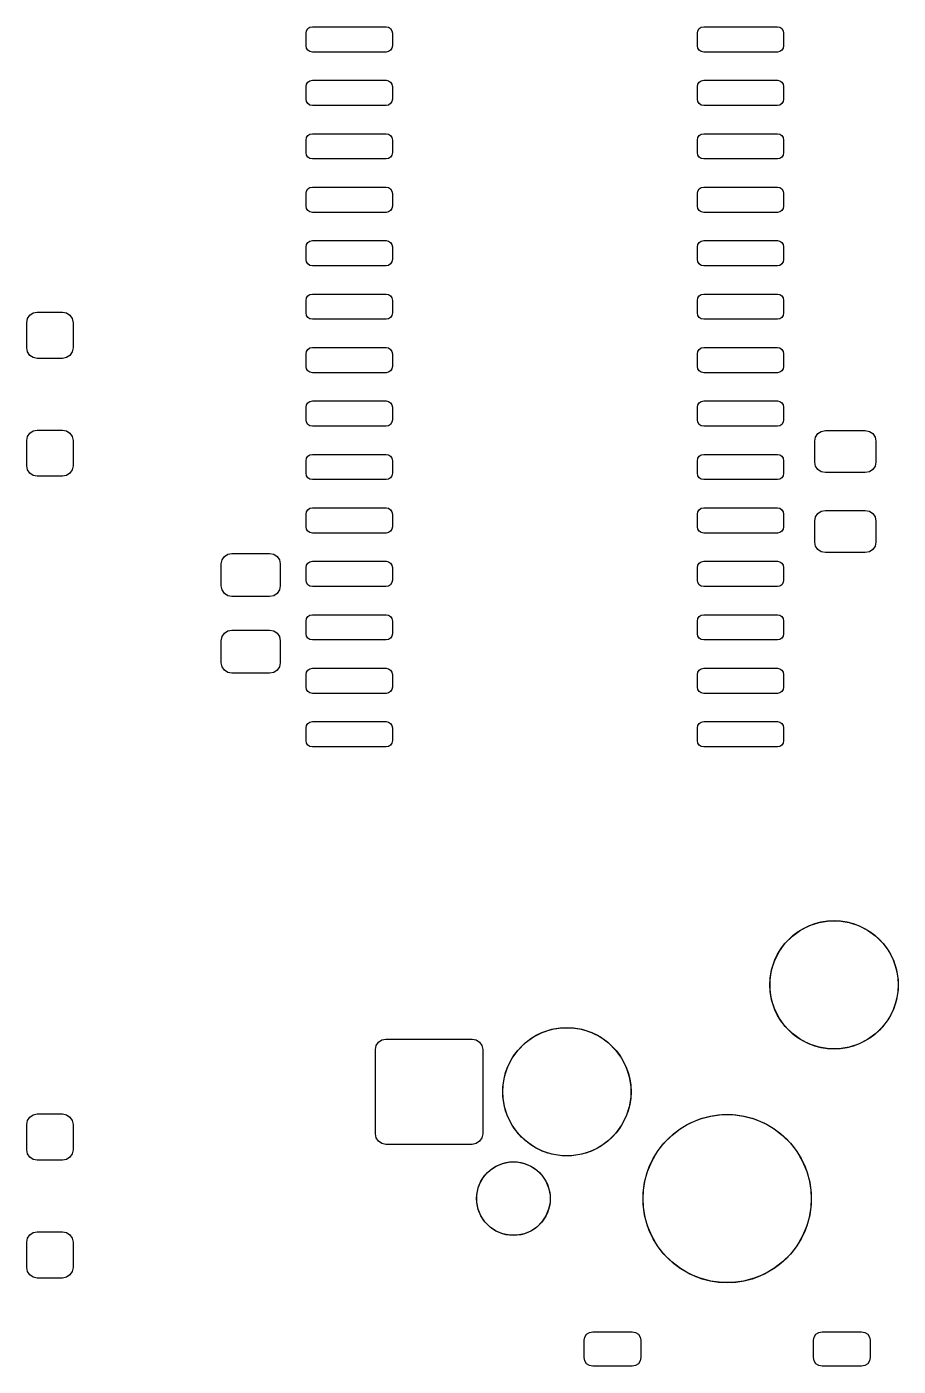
# Model space of a CAD drawing. Header units: millimetres. Extents: x 21 to 415, y -164 to -17.
# Drawn here: x 303.57 to 324.28, y -54.55 to -22.73 of the extents above; entities that cross this region are included whole.
import ezdxf

# ---------------------------------------------------------------- set-up
doc = ezdxf.new("R2010")
doc.units = ezdxf.units.MM
doc.layers.add('B.Mask', color=4, linetype='CONTINUOUS', true_color=0x02ffee)

msp = doc.modelspace()

# ---------------------------------------------------------------- linework, layer by layer
at = {"layer": 'B.Mask', "linetype": 'CONTINUOUS'}
for p, q in [((310.211875, -22.87625), (310.223293, -22.818847)), ((310.211875, -23.17625), (310.211875, -22.87625)), ((310.223293, -22.818847), (310.255809, -22.770184)), ((310.255809, -22.770184), (310.304472, -22.737668)), ((310.304472, -22.737668), (310.361875, -22.72625)), ((310.361875, -22.72625), (312.111875, -22.72625)), ((312.111875, -22.72625), (312.169278, -22.737668)), ((312.169278, -22.737668), (312.217941, -22.770184)), ((312.217941, -22.770184), (312.250457, -22.818847)), ((312.250457, -22.818847), (312.261875, -22.87625)), ((312.261875, -22.87625), (312.261875, -23.17625)), ((319.511875, -22.87625), (319.523293, -22.818847)), ((319.511875, -23.17625), (319.511875, -22.87625)), ((319.523293, -22.818847), (319.555809, -22.770184)), ((319.555809, -22.770184), (319.604472, -22.737668)), ((319.604472, -22.737668), (319.661875, -22.72625)), ((319.661875, -22.72625), (321.411875, -22.72625)), ((321.411875, -22.72625), (321.469278, -22.737668)), ((321.469278, -22.737668), (321.517941, -22.770184)), ((321.517941, -22.770184), (321.550457, -22.818847)), ((321.550457, -22.818847), (321.561875, -22.87625)), ((321.561875, -22.87625), (321.561875, -23.17625)), ((310.223293, -23.233653), (310.211875, -23.17625)), ((312.261875, -23.17625), (312.250457, -23.233653)), ((319.523293, -23.233653), (319.511875, -23.17625)), ((321.561875, -23.17625), (321.550457, -23.233653)), ((310.255809, -23.282316), (310.223293, -23.233653)), ((310.304472, -23.314832), (310.255809, -23.282316)), ((310.361875, -23.32625), (310.304472, -23.314832)), ((312.111875, -23.32625), (310.361875, -23.32625)), ((312.169278, -23.314832), (312.111875, -23.32625)), ((312.217941, -23.282316), (312.169278, -23.314832)), ((312.250457, -23.233653), (312.217941, -23.282316)), ((319.555809, -23.282316), (319.523293, -23.233653)), ((319.604472, -23.314832), (319.555809, -23.282316)), ((319.661875, -23.32625), (319.604472, -23.314832)), ((321.411875, -23.32625), (319.661875, -23.32625)), ((321.469278, -23.314832), (321.411875, -23.32625)), ((321.517941, -23.282316), (321.469278, -23.314832)), ((321.550457, -23.233653), (321.517941, -23.282316)), ((310.211875, -24.14625), (310.223293, -24.088847)), ((310.211875, -24.44625), (310.211875, -24.14625)), ((310.223293, -24.088847), (310.255809, -24.040184)), ((310.255809, -24.040184), (310.304472, -24.007668)), ((310.304472, -24.007668), (310.361875, -23.99625)), ((310.361875, -23.99625), (312.111875, -23.99625)), ((312.111875, -23.99625), (312.169278, -24.007668)), ((312.169278, -24.007668), (312.217941, -24.040184)), ((312.217941, -24.040184), (312.250457, -24.088847)), ((312.250457, -24.088847), (312.261875, -24.14625)), ((312.261875, -24.14625), (312.261875, -24.44625)), ((319.511875, -24.14625), (319.523293, -24.088847)), ((319.511875, -24.44625), (319.511875, -24.14625)), ((319.523293, -24.088847), (319.555809, -24.040184)), ((319.555809, -24.040184), (319.604472, -24.007668)), ((319.604472, -24.007668), (319.661875, -23.99625)), ((319.661875, -23.99625), (321.411875, -23.99625)), ((321.411875, -23.99625), (321.469278, -24.007668)), ((321.469278, -24.007668), (321.517941, -24.040184)), ((321.517941, -24.040184), (321.550457, -24.088847)), ((321.550457, -24.088847), (321.561875, -24.14625)), ((321.561875, -24.14625), (321.561875, -24.44625)), ((310.223293, -24.503653), (310.211875, -24.44625)), ((310.255809, -24.552316), (310.223293, -24.503653)), ((312.250457, -24.503653), (312.217941, -24.552316)), ((312.261875, -24.44625), (312.250457, -24.503653)), ((319.523293, -24.503653), (319.511875, -24.44625)), ((319.555809, -24.552316), (319.523293, -24.503653)), ((321.550457, -24.503653), (321.517941, -24.552316)), ((321.561875, -24.44625), (321.550457, -24.503653)), ((310.304472, -24.584832), (310.255809, -24.552316)), ((310.361875, -24.59625), (310.304472, -24.584832)), ((312.111875, -24.59625), (310.361875, -24.59625)), ((312.169278, -24.584832), (312.111875, -24.59625)), ((312.217941, -24.552316), (312.169278, -24.584832)), ((319.604472, -24.584832), (319.555809, -24.552316)), ((319.661875, -24.59625), (319.604472, -24.584832)), ((321.411875, -24.59625), (319.661875, -24.59625)), ((321.469278, -24.584832), (321.411875, -24.59625)), ((321.517941, -24.552316), (321.469278, -24.584832)), ((310.211875, -25.41625), (310.223293, -25.358847)), ((310.211875, -25.71625), (310.211875, -25.41625)), ((310.223293, -25.358847), (310.255809, -25.310184)), ((310.255809, -25.310184), (310.304472, -25.277668)), ((310.304472, -25.277668), (310.361875, -25.26625)), ((310.361875, -25.26625), (312.111875, -25.26625)), ((312.111875, -25.26625), (312.169278, -25.277668)), ((312.169278, -25.277668), (312.217941, -25.310184)), ((312.217941, -25.310184), (312.250457, -25.358847)), ((312.250457, -25.358847), (312.261875, -25.41625)), ((312.261875, -25.41625), (312.261875, -25.71625)), ((319.511875, -25.41625), (319.523293, -25.358847)), ((319.511875, -25.71625), (319.511875, -25.41625)), ((319.523293, -25.358847), (319.555809, -25.310184)), ((319.555809, -25.310184), (319.604472, -25.277668)), ((319.604472, -25.277668), (319.661875, -25.26625)), ((319.661875, -25.26625), (321.411875, -25.26625)), ((321.411875, -25.26625), (321.469278, -25.277668)), ((321.469278, -25.277668), (321.517941, -25.310184)), ((321.517941, -25.310184), (321.550457, -25.358847)), ((321.550457, -25.358847), (321.561875, -25.41625)), ((321.561875, -25.41625), (321.561875, -25.71625)), ((310.223293, -25.773653), (310.211875, -25.71625)), ((310.255809, -25.822316), (310.223293, -25.773653)), ((312.250457, -25.773653), (312.217941, -25.822316)), ((312.261875, -25.71625), (312.250457, -25.773653)), ((319.523293, -25.773653), (319.511875, -25.71625)), ((319.555809, -25.822316), (319.523293, -25.773653)), ((321.550457, -25.773653), (321.517941, -25.822316)), ((321.561875, -25.71625), (321.550457, -25.773653)), ((310.304472, -25.854832), (310.255809, -25.822316)), ((310.361875, -25.86625), (310.304472, -25.854832)), ((312.111875, -25.86625), (310.361875, -25.86625)), ((312.169278, -25.854832), (312.111875, -25.86625)), ((312.217941, -25.822316), (312.169278, -25.854832)), ((319.604472, -25.854832), (319.555809, -25.822316)), ((319.661875, -25.86625), (319.604472, -25.854832)), ((321.411875, -25.86625), (319.661875, -25.86625)), ((321.469278, -25.854832), (321.411875, -25.86625)), ((321.517941, -25.822316), (321.469278, -25.854832)), ((310.211875, -26.68625), (310.223293, -26.628847)), ((310.211875, -26.98625), (310.211875, -26.68625)), ((310.223293, -26.628847), (310.255809, -26.580184)), ((310.255809, -26.580184), (310.304472, -26.547668)), ((310.304472, -26.547668), (310.361875, -26.53625)), ((310.361875, -26.53625), (312.111875, -26.53625)), ((312.111875, -26.53625), (312.169278, -26.547668)), ((312.169278, -26.547668), (312.217941, -26.580184)), ((312.217941, -26.580184), (312.250457, -26.628847)), ((312.250457, -26.628847), (312.261875, -26.68625)), ((312.261875, -26.68625), (312.261875, -26.98625)), ((319.511875, -26.68625), (319.523293, -26.628847)), ((319.511875, -26.98625), (319.511875, -26.68625)), ((319.523293, -26.628847), (319.555809, -26.580184)), ((319.555809, -26.580184), (319.604472, -26.547668)), ((319.604472, -26.547668), (319.661875, -26.53625)), ((319.661875, -26.53625), (321.411875, -26.53625)), ((321.411875, -26.53625), (321.469278, -26.547668)), ((321.469278, -26.547668), (321.517941, -26.580184)), ((321.517941, -26.580184), (321.550457, -26.628847)), ((321.550457, -26.628847), (321.561875, -26.68625)), ((321.561875, -26.68625), (321.561875, -26.98625)), ((310.223293, -27.043653), (310.211875, -26.98625)), ((310.255809, -27.092316), (310.223293, -27.043653)), ((312.250457, -27.043653), (312.217941, -27.092316)), ((312.261875, -26.98625), (312.250457, -27.043653)), ((319.523293, -27.043653), (319.511875, -26.98625)), ((319.555809, -27.092316), (319.523293, -27.043653)), ((321.550457, -27.043653), (321.517941, -27.092316)), ((321.561875, -26.98625), (321.550457, -27.043653)), ((310.304472, -27.124832), (310.255809, -27.092316)), ((310.361875, -27.13625), (310.304472, -27.124832)), ((312.111875, -27.13625), (310.361875, -27.13625)), ((312.169278, -27.124832), (312.111875, -27.13625)), ((312.217941, -27.092316), (312.169278, -27.124832)), ((319.604472, -27.124832), (319.555809, -27.092316)), ((319.661875, -27.13625), (319.604472, -27.124832)), ((321.411875, -27.13625), (319.661875, -27.13625)), ((321.469278, -27.124832), (321.411875, -27.13625)), ((321.517941, -27.092316), (321.469278, -27.124832)), ((310.211875, -27.95625), (310.223293, -27.898847)), ((310.211875, -28.25625), (310.211875, -27.95625)), ((310.223293, -27.898847), (310.255809, -27.850184)), ((310.255809, -27.850184), (310.304472, -27.817668)), ((310.304472, -27.817668), (310.361875, -27.80625)), ((310.361875, -27.80625), (312.111875, -27.80625)), ((312.111875, -27.80625), (312.169278, -27.817668)), ((312.169278, -27.817668), (312.217941, -27.850184)), ((312.217941, -27.850184), (312.250457, -27.898847)), ((312.250457, -27.898847), (312.261875, -27.95625)), ((312.261875, -27.95625), (312.261875, -28.25625)), ((319.511875, -27.95625), (319.523293, -27.898847)), ((319.511875, -28.25625), (319.511875, -27.95625)), ((319.523293, -27.898847), (319.555809, -27.850184)), ((319.555809, -27.850184), (319.604472, -27.817668)), ((319.604472, -27.817668), (319.661875, -27.80625)), ((319.661875, -27.80625), (321.411875, -27.80625)), ((321.411875, -27.80625), (321.469278, -27.817668)), ((321.469278, -27.817668), (321.517941, -27.850184)), ((321.517941, -27.850184), (321.550457, -27.898847)), ((321.550457, -27.898847), (321.561875, -27.95625)), ((321.561875, -27.95625), (321.561875, -28.25625)), ((310.223293, -28.313653), (310.211875, -28.25625)), ((310.255809, -28.362316), (310.223293, -28.313653)), ((312.250457, -28.313653), (312.217941, -28.362316)), ((312.261875, -28.25625), (312.250457, -28.313653)), ((319.523293, -28.313653), (319.511875, -28.25625)), ((319.555809, -28.362316), (319.523293, -28.313653)), ((321.550457, -28.313653), (321.517941, -28.362316)), ((321.561875, -28.25625), (321.550457, -28.313653)), ((310.304472, -28.394832), (310.255809, -28.362316)), ((310.361875, -28.40625), (310.304472, -28.394832)), ((312.111875, -28.40625), (310.361875, -28.40625)), ((312.169278, -28.394832), (312.111875, -28.40625)), ((312.217941, -28.362316), (312.169278, -28.394832)), ((319.604472, -28.394832), (319.555809, -28.362316)), ((319.661875, -28.40625), (319.604472, -28.394832)), ((321.411875, -28.40625), (319.661875, -28.40625)), ((321.469278, -28.394832), (321.411875, -28.40625)), ((321.517941, -28.362316), (321.469278, -28.394832)), ((310.211875, -29.22625), (310.223293, -29.168847)), ((310.211875, -29.52625), (310.211875, -29.22625)), ((310.223293, -29.168847), (310.255809, -29.120184)), ((310.255809, -29.120184), (310.304472, -29.087668)), ((310.304472, -29.087668), (310.361875, -29.07625)), ((310.361875, -29.07625), (312.111875, -29.07625)), ((312.111875, -29.07625), (312.169278, -29.087668)), ((312.169278, -29.087668), (312.217941, -29.120184)), ((312.217941, -29.120184), (312.250457, -29.168847)), ((312.250457, -29.168847), (312.261875, -29.22625)), ((312.261875, -29.22625), (312.261875, -29.52625)), ((319.511875, -29.22625), (319.523293, -29.168847)), ((319.511875, -29.52625), (319.511875, -29.22625)), ((319.523293, -29.168847), (319.555809, -29.120184)), ((319.555809, -29.120184), (319.604472, -29.087668)), ((319.604472, -29.087668), (319.661875, -29.07625)), ((319.661875, -29.07625), (321.411875, -29.07625)), ((321.411875, -29.07625), (321.469278, -29.087668)), ((321.469278, -29.087668), (321.517941, -29.120184)), ((321.517941, -29.120184), (321.550457, -29.168847)), ((321.550457, -29.168847), (321.561875, -29.22625)), ((321.561875, -29.22625), (321.561875, -29.52625)), ((303.59278, -29.661204), (303.646973, -29.580098)), ((303.646973, -29.580098), (303.728079, -29.525905)), ((303.728079, -29.525905), (303.82375, -29.506875)), ((303.82375, -29.506875), (304.42375, -29.506875)), ((304.42375, -29.506875), (304.519421, -29.525905)), ((304.519421, -29.525905), (304.600527, -29.580098)), ((304.600527, -29.580098), (304.65472, -29.661204)), ((310.223293, -29.583653), (310.211875, -29.52625)), ((310.255809, -29.632316), (310.223293, -29.583653)), ((312.250457, -29.583653), (312.217941, -29.632316)), ((312.261875, -29.52625), (312.250457, -29.583653)), ((319.523293, -29.583653), (319.511875, -29.52625)), ((319.555809, -29.632316), (319.523293, -29.583653)), ((321.550457, -29.583653), (321.517941, -29.632316)), ((321.561875, -29.52625), (321.550457, -29.583653)), ((303.57375, -29.756875), (303.59278, -29.661204)), ((303.57375, -30.356875), (303.57375, -29.756875)), ((304.65472, -29.661204), (304.67375, -29.756875)), ((304.67375, -29.756875), (304.67375, -30.356875)), ((310.304472, -29.664832), (310.255809, -29.632316)), ((310.361875, -29.67625), (310.304472, -29.664832)), ((312.111875, -29.67625), (310.361875, -29.67625)), ((312.169278, -29.664832), (312.111875, -29.67625)), ((312.217941, -29.632316), (312.169278, -29.664832)), ((319.604472, -29.664832), (319.555809, -29.632316)), ((319.661875, -29.67625), (319.604472, -29.664832)), ((321.411875, -29.67625), (319.661875, -29.67625)), ((321.469278, -29.664832), (321.411875, -29.67625)), ((321.517941, -29.632316), (321.469278, -29.664832)), ((303.59278, -30.452546), (303.57375, -30.356875)), ((303.646973, -30.533652), (303.59278, -30.452546)), ((303.728079, -30.587845), (303.646973, -30.533652)), ((304.600527, -30.533652), (304.519421, -30.587845)), ((304.65472, -30.452546), (304.600527, -30.533652)), ((304.67375, -30.356875), (304.65472, -30.452546)), ((310.211875, -30.49625), (310.223293, -30.438847)), ((310.211875, -30.79625), (310.211875, -30.49625)), ((310.223293, -30.438847), (310.255809, -30.390184)), ((310.255809, -30.390184), (310.304472, -30.357668)), ((310.304472, -30.357668), (310.361875, -30.34625)), ((310.361875, -30.34625), (312.111875, -30.34625)), ((312.111875, -30.34625), (312.169278, -30.357668)), ((312.169278, -30.357668), (312.217941, -30.390184)), ((312.217941, -30.390184), (312.250457, -30.438847)), ((312.250457, -30.438847), (312.261875, -30.49625)), ((312.261875, -30.49625), (312.261875, -30.79625)), ((319.511875, -30.49625), (319.523293, -30.438847)), ((319.511875, -30.79625), (319.511875, -30.49625)), ((319.523293, -30.438847), (319.555809, -30.390184)), ((319.555809, -30.390184), (319.604472, -30.357668)), ((319.604472, -30.357668), (319.661875, -30.34625)), ((319.661875, -30.34625), (321.411875, -30.34625)), ((321.411875, -30.34625), (321.469278, -30.357668)), ((321.469278, -30.357668), (321.517941, -30.390184)), ((321.517941, -30.390184), (321.550457, -30.438847)), ((321.550457, -30.438847), (321.561875, -30.49625)), ((321.561875, -30.49625), (321.561875, -30.79625)), ((303.82375, -30.606875), (303.728079, -30.587845)), ((304.42375, -30.606875), (303.82375, -30.606875)), ((304.519421, -30.587845), (304.42375, -30.606875)), ((310.223293, -30.853653), (310.211875, -30.79625)), ((310.255809, -30.902316), (310.223293, -30.853653)), ((312.250457, -30.853653), (312.217941, -30.902316)), ((312.261875, -30.79625), (312.250457, -30.853653)), ((319.523293, -30.853653), (319.511875, -30.79625)), ((319.555809, -30.902316), (319.523293, -30.853653)), ((321.550457, -30.853653), (321.517941, -30.902316)), ((321.561875, -30.79625), (321.550457, -30.853653)), ((310.304472, -30.934832), (310.255809, -30.902316)), ((310.361875, -30.94625), (310.304472, -30.934832)), ((312.111875, -30.94625), (310.361875, -30.94625)), ((312.169278, -30.934832), (312.111875, -30.94625)), ((312.217941, -30.902316), (312.169278, -30.934832)), ((319.604472, -30.934832), (319.555809, -30.902316)), ((319.661875, -30.94625), (319.604472, -30.934832)), ((321.411875, -30.94625), (319.661875, -30.94625)), ((321.469278, -30.934832), (321.411875, -30.94625)), ((321.517941, -30.902316), (321.469278, -30.934832)), ((310.211875, -31.76625), (310.223293, -31.708847)), ((310.211875, -32.06625), (310.211875, -31.76625)), ((310.223293, -31.708847), (310.255809, -31.660184)), ((310.255809, -31.660184), (310.304472, -31.627668)), ((310.304472, -31.627668), (310.361875, -31.61625)), ((310.361875, -31.61625), (312.111875, -31.61625)), ((312.111875, -31.61625), (312.169278, -31.627668)), ((312.169278, -31.627668), (312.217941, -31.660184)), ((312.217941, -31.660184), (312.250457, -31.708847)), ((312.250457, -31.708847), (312.261875, -31.76625)), ((312.261875, -31.76625), (312.261875, -32.06625)), ((319.511875, -31.76625), (319.523293, -31.708847)), ((319.511875, -32.06625), (319.511875, -31.76625)), ((319.523293, -31.708847), (319.555809, -31.660184)), ((319.555809, -31.660184), (319.604472, -31.627668)), ((319.604472, -31.627668), (319.661875, -31.61625)), ((319.661875, -31.61625), (321.411875, -31.61625)), ((321.411875, -31.61625), (321.469278, -31.627668)), ((321.469278, -31.627668), (321.517941, -31.660184)), ((321.517941, -31.660184), (321.550457, -31.708847)), ((321.550457, -31.708847), (321.561875, -31.76625)), ((321.561875, -31.76625), (321.561875, -32.06625)), ((310.223293, -32.123653), (310.211875, -32.06625)), ((310.255809, -32.172316), (310.223293, -32.123653)), ((312.250457, -32.123653), (312.217941, -32.172316)), ((312.261875, -32.06625), (312.250457, -32.123653)), ((319.523293, -32.123653), (319.511875, -32.06625)), ((319.555809, -32.172316), (319.523293, -32.123653)), ((321.550457, -32.123653), (321.517941, -32.172316)), ((321.561875, -32.06625), (321.550457, -32.123653)), ((303.57375, -32.556875), (303.59278, -32.461204)), ((303.59278, -32.461204), (303.646973, -32.380098)), ((303.646973, -32.380098), (303.728079, -32.325905)), ((303.728079, -32.325905), (303.82375, -32.306875)), ((303.82375, -32.306875), (304.42375, -32.306875)), ((304.42375, -32.306875), (304.519421, -32.325905)), ((304.519421, -32.325905), (304.600527, -32.380098)), ((304.600527, -32.380098), (304.65472, -32.461204)), ((304.65472, -32.461204), (304.67375, -32.556875)), ((310.304472, -32.204832), (310.255809, -32.172316)), ((310.361875, -32.21625), (310.304472, -32.204832)), ((312.111875, -32.21625), (310.361875, -32.21625)), ((312.169278, -32.204832), (312.111875, -32.21625)), ((312.217941, -32.172316), (312.169278, -32.204832)), ((319.604472, -32.204832), (319.555809, -32.172316)), ((319.661875, -32.21625), (319.604472, -32.204832)), ((321.411875, -32.21625), (319.661875, -32.21625)), ((321.469278, -32.204832), (321.411875, -32.21625)), ((321.517941, -32.172316), (321.469278, -32.204832)), ((322.32153, -32.473704), (322.375723, -32.392598)), ((322.375723, -32.392598), (322.456829, -32.338405)), ((322.456829, -32.338405), (322.5525, -32.319375)), ((322.5525, -32.319375), (323.5025, -32.319375)), ((323.5025, -32.319375), (323.598171, -32.338405)), ((323.598171, -32.338405), (323.679277, -32.392598)), ((323.679277, -32.392598), (323.73347, -32.473704)), ((303.57375, -33.156875), (303.57375, -32.556875)), ((304.67375, -32.556875), (304.67375, -33.156875)), ((322.3025, -32.569375), (322.32153, -32.473704)), ((322.3025, -33.069375), (322.3025, -32.569375)), ((323.73347, -32.473704), (323.7525, -32.569375)), ((323.7525, -32.569375), (323.7525, -33.069375)), ((310.211875, -33.03625), (310.223293, -32.978847)), ((310.211875, -33.33625), (310.211875, -33.03625)), ((310.223293, -32.978847), (310.255809, -32.930184)), ((310.255809, -32.930184), (310.304472, -32.897668)), ((310.304472, -32.897668), (310.361875, -32.88625)), ((310.361875, -32.88625), (312.111875, -32.88625)), ((312.111875, -32.88625), (312.169278, -32.897668)), ((312.169278, -32.897668), (312.217941, -32.930184)), ((312.217941, -32.930184), (312.250457, -32.978847)), ((312.250457, -32.978847), (312.261875, -33.03625)), ((312.261875, -33.03625), (312.261875, -33.33625)), ((319.511875, -33.03625), (319.523293, -32.978847)), ((319.511875, -33.33625), (319.511875, -33.03625)), ((319.523293, -32.978847), (319.555809, -32.930184)), ((319.555809, -32.930184), (319.604472, -32.897668)), ((319.604472, -32.897668), (319.661875, -32.88625)), ((319.661875, -32.88625), (321.411875, -32.88625)), ((321.411875, -32.88625), (321.469278, -32.897668)), ((321.469278, -32.897668), (321.517941, -32.930184)), ((321.517941, -32.930184), (321.550457, -32.978847)), ((321.550457, -32.978847), (321.561875, -33.03625)), ((321.561875, -33.03625), (321.561875, -33.33625)), ((322.32153, -33.165046), (322.3025, -33.069375)), ((323.7525, -33.069375), (323.73347, -33.165046)), ((303.59278, -33.252546), (303.57375, -33.156875)), ((303.646973, -33.333652), (303.59278, -33.252546)), ((303.728079, -33.387845), (303.646973, -33.333652)), ((303.82375, -33.406875), (303.728079, -33.387845)), ((304.42375, -33.406875), (303.82375, -33.406875)), ((304.519421, -33.387845), (304.42375, -33.406875)), ((304.600527, -33.333652), (304.519421, -33.387845)), ((304.65472, -33.252546), (304.600527, -33.333652)), ((304.67375, -33.156875), (304.65472, -33.252546)), ((310.223293, -33.393653), (310.211875, -33.33625)), ((310.255809, -33.442316), (310.223293, -33.393653)), ((312.250457, -33.393653), (312.217941, -33.442316)), ((312.261875, -33.33625), (312.250457, -33.393653)), ((319.523293, -33.393653), (319.511875, -33.33625)), ((319.555809, -33.442316), (319.523293, -33.393653)), ((321.550457, -33.393653), (321.517941, -33.442316)), ((321.561875, -33.33625), (321.550457, -33.393653)), ((322.375723, -33.246152), (322.32153, -33.165046)), ((322.456829, -33.300345), (322.375723, -33.246152)), ((322.5525, -33.319375), (322.456829, -33.300345)), ((323.5025, -33.319375), (322.5525, -33.319375)), ((323.598171, -33.300345), (323.5025, -33.319375)), ((323.679277, -33.246152), (323.598171, -33.300345)), ((323.73347, -33.165046), (323.679277, -33.246152)), ((310.304472, -33.474832), (310.255809, -33.442316)), ((310.361875, -33.48625), (310.304472, -33.474832)), ((312.111875, -33.48625), (310.361875, -33.48625)), ((312.169278, -33.474832), (312.111875, -33.48625)), ((312.217941, -33.442316), (312.169278, -33.474832)), ((319.604472, -33.474832), (319.555809, -33.442316)), ((319.661875, -33.48625), (319.604472, -33.474832)), ((321.411875, -33.48625), (319.661875, -33.48625)), ((321.469278, -33.474832), (321.411875, -33.48625)), ((321.517941, -33.442316), (321.469278, -33.474832)), ((310.211875, -34.30625), (310.223293, -34.248847)), ((310.211875, -34.60625), (310.211875, -34.30625)), ((310.223293, -34.248847), (310.255809, -34.200184)), ((310.255809, -34.200184), (310.304472, -34.167668)), ((310.304472, -34.167668), (310.361875, -34.15625)), ((310.361875, -34.15625), (312.111875, -34.15625)), ((312.111875, -34.15625), (312.169278, -34.167668)), ((312.169278, -34.167668), (312.217941, -34.200184)), ((312.217941, -34.200184), (312.250457, -34.248847)), ((312.250457, -34.248847), (312.261875, -34.30625)), ((312.261875, -34.30625), (312.261875, -34.60625)), ((319.511875, -34.30625), (319.523293, -34.248847)), ((319.511875, -34.60625), (319.511875, -34.30625)), ((319.523293, -34.248847), (319.555809, -34.200184)), ((319.555809, -34.200184), (319.604472, -34.167668)), ((319.604472, -34.167668), (319.661875, -34.15625)), ((319.661875, -34.15625), (321.411875, -34.15625)), ((321.411875, -34.15625), (321.469278, -34.167668)), ((321.469278, -34.167668), (321.517941, -34.200184)), ((321.517941, -34.200184), (321.550457, -34.248847)), ((321.550457, -34.248847), (321.561875, -34.30625)), ((321.561875, -34.30625), (321.561875, -34.60625)), ((322.32153, -34.373704), (322.375723, -34.292598)), ((322.375723, -34.292598), (322.456829, -34.238405)), ((322.456829, -34.238405), (322.5525, -34.219375)), ((322.5525, -34.219375), (323.5025, -34.219375)), ((323.5025, -34.219375), (323.598171, -34.238405)), ((323.598171, -34.238405), (323.679277, -34.292598)), ((323.679277, -34.292598), (323.73347, -34.373704)), ((310.223293, -34.663653), (310.211875, -34.60625)), ((310.255809, -34.712316), (310.223293, -34.663653)), ((312.250457, -34.663653), (312.217941, -34.712316)), ((312.261875, -34.60625), (312.250457, -34.663653)), ((319.523293, -34.663653), (319.511875, -34.60625)), ((319.555809, -34.712316), (319.523293, -34.663653)), ((321.550457, -34.663653), (321.517941, -34.712316)), ((321.561875, -34.60625), (321.550457, -34.663653)), ((322.3025, -34.469375), (322.32153, -34.373704)), ((322.3025, -34.969375), (322.3025, -34.469375)), ((323.73347, -34.373704), (323.7525, -34.469375)), ((323.7525, -34.469375), (323.7525, -34.969375)), ((310.304472, -34.744832), (310.255809, -34.712316)), ((310.361875, -34.75625), (310.304472, -34.744832)), ((312.111875, -34.75625), (310.361875, -34.75625)), ((312.169278, -34.744832), (312.111875, -34.75625)), ((312.217941, -34.712316), (312.169278, -34.744832)), ((319.604472, -34.744832), (319.555809, -34.712316)), ((319.661875, -34.75625), (319.604472, -34.744832)), ((321.411875, -34.75625), (319.661875, -34.75625)), ((321.469278, -34.744832), (321.411875, -34.75625)), ((321.517941, -34.712316), (321.469278, -34.744832)), ((322.32153, -35.065046), (322.3025, -34.969375)), ((323.7525, -34.969375), (323.73347, -35.065046)), ((308.214655, -35.391829), (308.268848, -35.310723)), ((308.268848, -35.310723), (308.349954, -35.25653)), ((308.349954, -35.25653), (308.445625, -35.2375)), ((308.445625, -35.2375), (309.345625, -35.2375)), ((309.345625, -35.2375), (309.441296, -35.25653)), ((309.441296, -35.25653), (309.522402, -35.310723)), ((309.522402, -35.310723), (309.576595, -35.391829)), ((322.375723, -35.146152), (322.32153, -35.065046)), ((322.456829, -35.200345), (322.375723, -35.146152)), ((322.5525, -35.219375), (322.456829, -35.200345)), ((323.5025, -35.219375), (322.5525, -35.219375)), ((323.598171, -35.200345), (323.5025, -35.219375)), ((323.679277, -35.146152), (323.598171, -35.200345)), ((323.73347, -35.065046), (323.679277, -35.146152)), ((308.195625, -35.4875), (308.214655, -35.391829)), ((308.195625, -36.0125), (308.195625, -35.4875)), ((309.576595, -35.391829), (309.595625, -35.4875)), ((309.595625, -35.4875), (309.595625, -36.0125)), ((310.211875, -35.57625), (310.223293, -35.518847)), ((310.211875, -35.87625), (310.211875, -35.57625)), ((310.223293, -35.518847), (310.255809, -35.470184)), ((310.255809, -35.470184), (310.304472, -35.437668)), ((310.304472, -35.437668), (310.361875, -35.42625)), ((310.361875, -35.42625), (312.111875, -35.42625)), ((312.111875, -35.42625), (312.169278, -35.437668)), ((312.169278, -35.437668), (312.217941, -35.470184)), ((312.217941, -35.470184), (312.250457, -35.518847)), ((312.250457, -35.518847), (312.261875, -35.57625)), ((312.261875, -35.57625), (312.261875, -35.87625)), ((319.511875, -35.57625), (319.523293, -35.518847)), ((319.511875, -35.87625), (319.511875, -35.57625)), ((319.523293, -35.518847), (319.555809, -35.470184)), ((319.555809, -35.470184), (319.604472, -35.437668)), ((319.604472, -35.437668), (319.661875, -35.42625)), ((319.661875, -35.42625), (321.411875, -35.42625)), ((321.411875, -35.42625), (321.469278, -35.437668)), ((321.469278, -35.437668), (321.517941, -35.470184)), ((321.517941, -35.470184), (321.550457, -35.518847)), ((321.550457, -35.518847), (321.561875, -35.57625)), ((321.561875, -35.57625), (321.561875, -35.87625)), ((310.223293, -35.933653), (310.211875, -35.87625)), ((310.255809, -35.982316), (310.223293, -35.933653)), ((312.250457, -35.933653), (312.217941, -35.982316)), ((312.261875, -35.87625), (312.250457, -35.933653)), ((319.523293, -35.933653), (319.511875, -35.87625)), ((319.555809, -35.982316), (319.523293, -35.933653)), ((321.550457, -35.933653), (321.517941, -35.982316)), ((321.561875, -35.87625), (321.550457, -35.933653)), ((308.214655, -36.108171), (308.195625, -36.0125)), ((308.268848, -36.189277), (308.214655, -36.108171)), ((308.349954, -36.24347), (308.268848, -36.189277)), ((308.445625, -36.2625), (308.349954, -36.24347)), ((309.345625, -36.2625), (308.445625, -36.2625)), ((309.441296, -36.24347), (309.345625, -36.2625)), ((309.522402, -36.189277), (309.441296, -36.24347)), ((309.576595, -36.108171), (309.522402, -36.189277)), ((309.595625, -36.0125), (309.576595, -36.108171)), ((310.304472, -36.014832), (310.255809, -35.982316)), ((310.361875, -36.02625), (310.304472, -36.014832)), ((312.111875, -36.02625), (310.361875, -36.02625)), ((312.169278, -36.014832), (312.111875, -36.02625)), ((312.217941, -35.982316), (312.169278, -36.014832)), ((319.604472, -36.014832), (319.555809, -35.982316)), ((319.661875, -36.02625), (319.604472, -36.014832)), ((321.411875, -36.02625), (319.661875, -36.02625)), ((321.469278, -36.014832), (321.411875, -36.02625)), ((321.517941, -35.982316), (321.469278, -36.014832)), ((310.211875, -36.84625), (310.223293, -36.788847)), ((310.211875, -37.14625), (310.211875, -36.84625)), ((310.223293, -36.788847), (310.255809, -36.740184)), ((310.255809, -36.740184), (310.304472, -36.707668)), ((310.304472, -36.707668), (310.361875, -36.69625)), ((310.361875, -36.69625), (312.111875, -36.69625)), ((312.111875, -36.69625), (312.169278, -36.707668)), ((312.169278, -36.707668), (312.217941, -36.740184)), ((312.217941, -36.740184), (312.250457, -36.788847)), ((312.250457, -36.788847), (312.261875, -36.84625)), ((312.261875, -36.84625), (312.261875, -37.14625)), ((319.511875, -36.84625), (319.523293, -36.788847)), ((319.511875, -37.14625), (319.511875, -36.84625)), ((319.523293, -36.788847), (319.555809, -36.740184)), ((319.555809, -36.740184), (319.604472, -36.707668)), ((319.604472, -36.707668), (319.661875, -36.69625)), ((319.661875, -36.69625), (321.411875, -36.69625)), ((321.411875, -36.69625), (321.469278, -36.707668)), ((321.469278, -36.707668), (321.517941, -36.740184)), ((321.517941, -36.740184), (321.550457, -36.788847)), ((321.550457, -36.788847), (321.561875, -36.84625)), ((321.561875, -36.84625), (321.561875, -37.14625)), ((308.195625, -37.3125), (308.214655, -37.216829)), ((308.214655, -37.216829), (308.268848, -37.135723)), ((308.268848, -37.135723), (308.349954, -37.08153)), ((308.349954, -37.08153), (308.445625, -37.0625)), ((308.445625, -37.0625), (309.345625, -37.0625)), ((309.345625, -37.0625), (309.441296, -37.08153)), ((309.441296, -37.08153), (309.522402, -37.135723)), ((309.522402, -37.135723), (309.576595, -37.216829)), ((309.576595, -37.216829), (309.595625, -37.3125)), ((310.223293, -37.203653), (310.211875, -37.14625)), ((310.255809, -37.252316), (310.223293, -37.203653)), ((312.250457, -37.203653), (312.217941, -37.252316)), ((312.261875, -37.14625), (312.250457, -37.203653)), ((319.523293, -37.203653), (319.511875, -37.14625)), ((319.555809, -37.252316), (319.523293, -37.203653)), ((321.550457, -37.203653), (321.517941, -37.252316)), ((321.561875, -37.14625), (321.550457, -37.203653)), ((308.195625, -37.8375), (308.195625, -37.3125)), ((309.595625, -37.3125), (309.595625, -37.8375)), ((310.304472, -37.284832), (310.255809, -37.252316)), ((310.361875, -37.29625), (310.304472, -37.284832)), ((312.111875, -37.29625), (310.361875, -37.29625)), ((312.169278, -37.284832), (312.111875, -37.29625)), ((312.217941, -37.252316), (312.169278, -37.284832)), ((319.604472, -37.284832), (319.555809, -37.252316)), ((319.661875, -37.29625), (319.604472, -37.284832)), ((321.411875, -37.29625), (319.661875, -37.29625)), ((321.469278, -37.284832), (321.411875, -37.29625)), ((321.517941, -37.252316), (321.469278, -37.284832)), ((308.214655, -37.933171), (308.195625, -37.8375)), ((309.595625, -37.8375), (309.576595, -37.933171)), ((308.268848, -38.014277), (308.214655, -37.933171)), ((308.349954, -38.06847), (308.268848, -38.014277)), ((308.445625, -38.0875), (308.349954, -38.06847)), ((309.345625, -38.0875), (308.445625, -38.0875)), ((309.441296, -38.06847), (309.345625, -38.0875)), ((309.522402, -38.014277), (309.441296, -38.06847)), ((309.576595, -37.933171), (309.522402, -38.014277)), ((310.211875, -38.11625), (310.223293, -38.058847)), ((310.211875, -38.41625), (310.211875, -38.11625)), ((310.223293, -38.058847), (310.255809, -38.010184)), ((310.255809, -38.010184), (310.304472, -37.977668)), ((310.304472, -37.977668), (310.361875, -37.96625)), ((310.361875, -37.96625), (312.111875, -37.96625)), ((312.111875, -37.96625), (312.169278, -37.977668)), ((312.169278, -37.977668), (312.217941, -38.010184)), ((312.217941, -38.010184), (312.250457, -38.058847)), ((312.250457, -38.058847), (312.261875, -38.11625)), ((312.261875, -38.11625), (312.261875, -38.41625)), ((319.511875, -38.11625), (319.523293, -38.058847)), ((319.511875, -38.41625), (319.511875, -38.11625)), ((319.523293, -38.058847), (319.555809, -38.010184)), ((319.555809, -38.010184), (319.604472, -37.977668)), ((319.604472, -37.977668), (319.661875, -37.96625)), ((319.661875, -37.96625), (321.411875, -37.96625)), ((321.411875, -37.96625), (321.469278, -37.977668)), ((321.469278, -37.977668), (321.517941, -38.010184)), ((321.517941, -38.010184), (321.550457, -38.058847)), ((321.550457, -38.058847), (321.561875, -38.11625)), ((321.561875, -38.11625), (321.561875, -38.41625)), ((310.223293, -38.473653), (310.211875, -38.41625)), ((310.255809, -38.522316), (310.223293, -38.473653)), ((312.250457, -38.473653), (312.217941, -38.522316)), ((312.261875, -38.41625), (312.250457, -38.473653)), ((319.523293, -38.473653), (319.511875, -38.41625)), ((319.555809, -38.522316), (319.523293, -38.473653)), ((321.550457, -38.473653), (321.517941, -38.522316)), ((321.561875, -38.41625), (321.550457, -38.473653)), ((310.304472, -38.554832), (310.255809, -38.522316)), ((310.361875, -38.56625), (310.304472, -38.554832)), ((312.111875, -38.56625), (310.361875, -38.56625)), ((312.169278, -38.554832), (312.111875, -38.56625)), ((312.217941, -38.522316), (312.169278, -38.554832)), ((319.604472, -38.554832), (319.555809, -38.522316)), ((319.661875, -38.56625), (319.604472, -38.554832)), ((321.411875, -38.56625), (319.661875, -38.56625)), ((321.469278, -38.554832), (321.411875, -38.56625)), ((321.517941, -38.522316), (321.469278, -38.554832)), ((310.211875, -39.38625), (310.223293, -39.328847)), ((310.211875, -39.68625), (310.211875, -39.38625)), ((310.223293, -39.328847), (310.255809, -39.280184)), ((310.255809, -39.280184), (310.304472, -39.247668)), ((310.304472, -39.247668), (310.361875, -39.23625)), ((310.361875, -39.23625), (312.111875, -39.23625)), ((312.111875, -39.23625), (312.169278, -39.247668)), ((312.169278, -39.247668), (312.217941, -39.280184)), ((312.217941, -39.280184), (312.250457, -39.328847)), ((312.250457, -39.328847), (312.261875, -39.38625)), ((312.261875, -39.38625), (312.261875, -39.68625)), ((319.511875, -39.38625), (319.523293, -39.328847)), ((319.511875, -39.68625), (319.511875, -39.38625)), ((319.523293, -39.328847), (319.555809, -39.280184)), ((319.555809, -39.280184), (319.604472, -39.247668)), ((319.604472, -39.247668), (319.661875, -39.23625)), ((319.661875, -39.23625), (321.411875, -39.23625)), ((321.411875, -39.23625), (321.469278, -39.247668)), ((321.469278, -39.247668), (321.517941, -39.280184)), ((321.517941, -39.280184), (321.550457, -39.328847)), ((321.550457, -39.328847), (321.561875, -39.38625)), ((321.561875, -39.38625), (321.561875, -39.68625)), ((310.223293, -39.743653), (310.211875, -39.68625)), ((310.255809, -39.792316), (310.223293, -39.743653)), ((312.250457, -39.743653), (312.217941, -39.792316)), ((312.261875, -39.68625), (312.250457, -39.743653)), ((319.523293, -39.743653), (319.511875, -39.68625)), ((319.555809, -39.792316), (319.523293, -39.743653)), ((321.550457, -39.743653), (321.517941, -39.792316)), ((321.561875, -39.68625), (321.550457, -39.743653)), ((310.304472, -39.824832), (310.255809, -39.792316)), ((310.361875, -39.83625), (310.304472, -39.824832)), ((312.111875, -39.83625), (310.361875, -39.83625)), ((312.169278, -39.824832), (312.111875, -39.83625)), ((312.217941, -39.792316), (312.169278, -39.824832)), ((319.604472, -39.824832), (319.555809, -39.792316)), ((319.661875, -39.83625), (319.604472, -39.824832)), ((321.411875, -39.83625), (319.661875, -39.83625)), ((321.469278, -39.824832), (321.411875, -39.83625)), ((321.517941, -39.792316), (321.469278, -39.824832)), ((321.768967, -44.329756), (321.962565, -44.189099)), ((321.962565, -44.189099), (322.175783, -44.080459)), ((322.175783, -44.080459), (322.403371, -44.006511)), ((322.403371, -44.006511), (322.639725, -43.969076)), ((322.639725, -43.969076), (322.879025, -43.969076)), ((322.879025, -43.969076), (323.115379, -44.006511)), ((323.115379, -44.006511), (323.342967, -44.080459)), ((323.342967, -44.080459), (323.556185, -44.189099)), ((323.556185, -44.189099), (323.749783, -44.329756)), ((321.459099, -44.692565), (321.599756, -44.498967)), ((321.599756, -44.498967), (321.768967, -44.329756)), ((323.749783, -44.329756), (323.918994, -44.498967)), ((323.918994, -44.498967), (324.059651, -44.692565)), ((321.350459, -44.905783), (321.459099, -44.692565)), ((324.059651, -44.692565), (324.168291, -44.905783)), ((321.239076, -45.369725), (321.276511, -45.133371)), ((321.276511, -45.133371), (321.350459, -44.905783)), ((324.168291, -44.905783), (324.242239, -45.133371)), ((324.242239, -45.133371), (324.279674, -45.369725)), ((321.239076, -45.609025), (321.239076, -45.369725)), ((324.279674, -45.369725), (324.279674, -45.609025)), ((321.276511, -45.845379), (321.239076, -45.609025)), ((324.279674, -45.609025), (324.242239, -45.845379)), ((321.350459, -46.072967), (321.276511, -45.845379)), ((321.459099, -46.286185), (321.350459, -46.072967)), ((324.168291, -46.072967), (324.059651, -46.286185)), ((324.242239, -45.845379), (324.168291, -46.072967)), ((321.599756, -46.479783), (321.459099, -46.286185)), ((324.059651, -46.286185), (323.918994, -46.479783)), ((312.013704, -46.798405), (312.109375, -46.779375)), ((312.109375, -46.779375), (314.159375, -46.779375)), ((314.159375, -46.779375), (314.255046, -46.798405)), ((315.418967, -46.869756), (315.612565, -46.729099)), ((315.612565, -46.729099), (315.825783, -46.620459)), ((315.825783, -46.620459), (316.053371, -46.546511)), ((316.053371, -46.546511), (316.289725, -46.509076)), ((316.289725, -46.509076), (316.529025, -46.509076)), ((316.529025, -46.509076), (316.765379, -46.546511)), ((316.765379, -46.546511), (316.992967, -46.620459)), ((316.992967, -46.620459), (317.206185, -46.729099)), ((317.206185, -46.729099), (317.399783, -46.869756)), ((321.768967, -46.648994), (321.599756, -46.479783)), ((321.962565, -46.789651), (321.768967, -46.648994)), ((323.749783, -46.648994), (323.556185, -46.789651)), ((323.918994, -46.479783), (323.749783, -46.648994)), ((311.859375, -47.029375), (311.878405, -46.933704)), ((311.859375, -49.029375), (311.859375, -47.029375)), ((311.878405, -46.933704), (311.932598, -46.852598)), ((311.932598, -46.852598), (312.013704, -46.798405)), ((314.255046, -46.798405), (314.336152, -46.852598)), ((314.336152, -46.852598), (314.390345, -46.933704)), ((314.390345, -46.933704), (314.409375, -47.029375)), ((314.409375, -47.029375), (314.409375, -49.029375)), ((315.109099, -47.232565), (315.249756, -47.038967)), ((315.249756, -47.038967), (315.418967, -46.869756)), ((317.399783, -46.869756), (317.568994, -47.038967)), ((317.568994, -47.038967), (317.709651, -47.232565)), ((322.175783, -46.898291), (321.962565, -46.789651)), ((322.403371, -46.972239), (322.175783, -46.898291)), ((322.639725, -47.009674), (322.403371, -46.972239)), ((322.879025, -47.009674), (322.639725, -47.009674)), ((323.115379, -46.972239), (322.879025, -47.009674)), ((323.342967, -46.898291), (323.115379, -46.972239)), ((323.556185, -46.789651), (323.342967, -46.898291)), ((315.000459, -47.445783), (315.109099, -47.232565)), ((317.709651, -47.232565), (317.818291, -47.445783)), ((314.889076, -47.909725), (314.926511, -47.673371)), ((314.926511, -47.673371), (315.000459, -47.445783)), ((317.818291, -47.445783), (317.892239, -47.673371)), ((317.892239, -47.673371), (317.929674, -47.909725)), ((314.889076, -48.149025), (314.889076, -47.909725)), ((317.929674, -47.909725), (317.929674, -48.149025)), ((314.926511, -48.385379), (314.889076, -48.149025)), ((317.929674, -48.149025), (317.892239, -48.385379)), ((303.59278, -48.711204), (303.646973, -48.630098)), ((303.646973, -48.630098), (303.728079, -48.575905)), ((303.728079, -48.575905), (303.82375, -48.556875)), ((303.82375, -48.556875), (304.42375, -48.556875)), ((304.42375, -48.556875), (304.519421, -48.575905)), ((304.519421, -48.575905), (304.600527, -48.630098)), ((304.600527, -48.630098), (304.65472, -48.711204)), ((315.000459, -48.612967), (314.926511, -48.385379)), ((315.109099, -48.826185), (315.000459, -48.612967)), ((317.818291, -48.612967), (317.709651, -48.826185)), ((317.892239, -48.385379), (317.818291, -48.612967)), ((319.334798, -48.77563), (319.576496, -48.675515)), ((319.576496, -48.675515), (319.829194, -48.607804)), ((319.829194, -48.607804), (320.088569, -48.573657)), ((320.088569, -48.573657), (320.350181, -48.573657)), ((320.350181, -48.573657), (320.609556, -48.607804)), ((320.609556, -48.607804), (320.862254, -48.675515)), ((320.862254, -48.675515), (321.103952, -48.77563)), ((303.57375, -48.806875), (303.59278, -48.711204)), ((303.57375, -49.406875), (303.57375, -48.806875)), ((304.65472, -48.711204), (304.67375, -48.806875)), ((304.67375, -48.806875), (304.67375, -49.406875)), ((315.249756, -49.019783), (315.109099, -48.826185)), ((317.709651, -48.826185), (317.568994, -49.019783)), ((318.900683, -49.065695), (319.108235, -48.906436)), ((319.108235, -48.906436), (319.334798, -48.77563)), ((321.103952, -48.77563), (321.330515, -48.906436)), ((321.330515, -48.906436), (321.538067, -49.065695)), ((311.878405, -49.125046), (311.859375, -49.029375)), ((311.932598, -49.206152), (311.878405, -49.125046)), ((312.013704, -49.260345), (311.932598, -49.206152)), ((312.109375, -49.279375), (312.013704, -49.260345)), ((314.159375, -49.279375), (312.109375, -49.279375)), ((314.255046, -49.260345), (314.159375, -49.279375)), ((314.336152, -49.206152), (314.255046, -49.260345)), ((314.390345, -49.125046), (314.336152, -49.206152)), ((314.409375, -49.029375), (314.390345, -49.125046)), ((315.418967, -49.188994), (315.249756, -49.019783)), ((315.612565, -49.329651), (315.418967, -49.188994)), ((317.399783, -49.188994), (317.206185, -49.329651)), ((317.568994, -49.019783), (317.399783, -49.188994)), ((318.556436, -49.458235), (318.715695, -49.250683)), ((318.715695, -49.250683), (318.900683, -49.065695)), ((321.538067, -49.065695), (321.723055, -49.250683)), ((321.723055, -49.250683), (321.882314, -49.458235)), ((303.59278, -49.502546), (303.57375, -49.406875)), ((303.646973, -49.583652), (303.59278, -49.502546)), ((303.728079, -49.637845), (303.646973, -49.583652)), ((303.82375, -49.656875), (303.728079, -49.637845)), ((304.519421, -49.637845), (304.42375, -49.656875)), ((304.600527, -49.583652), (304.519421, -49.637845)), ((304.65472, -49.502546), (304.600527, -49.583652)), ((304.67375, -49.406875), (304.65472, -49.502546)), ((315.825783, -49.438291), (315.612565, -49.329651)), ((316.053371, -49.512239), (315.825783, -49.438291)), ((316.289725, -49.549674), (316.053371, -49.512239)), ((316.529025, -49.549674), (316.289725, -49.549674)), ((316.765379, -49.512239), (316.529025, -49.549674)), ((316.992967, -49.438291), (316.765379, -49.512239)), ((317.206185, -49.329651), (316.992967, -49.438291)), ((318.42563, -49.684798), (318.556436, -49.458235)), ((321.882314, -49.458235), (322.01312, -49.684798)), ((304.42375, -49.656875), (303.82375, -49.656875)), ((314.462991, -50.014281), (314.584281, -49.892991)), ((314.584281, -49.892991), (314.726903, -49.797694)), ((314.726903, -49.797694), (314.885376, -49.732052)), ((314.885376, -49.732052), (315.05361, -49.698588)), ((315.05361, -49.698588), (315.22514, -49.698588)), ((315.22514, -49.698588), (315.393374, -49.732052)), ((315.393374, -49.732052), (315.551847, -49.797694)), ((315.551847, -49.797694), (315.694469, -49.892991)), ((315.694469, -49.892991), (315.815759, -50.014281)), ((318.257804, -50.179194), (318.325515, -49.926496)), ((318.325515, -49.926496), (318.42563, -49.684798)), ((322.01312, -49.684798), (322.113235, -49.926496)), ((322.113235, -49.926496), (322.180946, -50.179194)), ((314.302052, -50.315376), (314.367694, -50.156903)), ((314.367694, -50.156903), (314.462991, -50.014281)), ((315.815759, -50.014281), (315.911056, -50.156903)), ((315.911056, -50.156903), (315.976698, -50.315376)), ((318.223657, -50.438569), (318.257804, -50.179194)), ((322.180946, -50.179194), (322.215093, -50.438569)), ((314.268588, -50.48361), (314.302052, -50.315376)), ((314.268588, -50.65514), (314.268588, -50.48361)), ((315.976698, -50.315376), (316.010162, -50.48361)), ((316.010162, -50.48361), (316.010162, -50.65514)), ((318.223657, -50.700181), (318.223657, -50.438569)), ((322.215093, -50.438569), (322.215093, -50.700181)), ((314.302052, -50.823374), (314.268588, -50.65514)), ((314.367694, -50.981847), (314.302052, -50.823374)), ((315.976698, -50.823374), (315.911056, -50.981847)), ((316.010162, -50.65514), (315.976698, -50.823374)), ((318.257804, -50.959556), (318.223657, -50.700181)), ((322.215093, -50.700181), (322.180946, -50.959556)), ((314.462991, -51.124469), (314.367694, -50.981847)), ((314.584281, -51.245759), (314.462991, -51.124469)), ((315.815759, -51.124469), (315.694469, -51.245759)), ((315.911056, -50.981847), (315.815759, -51.124469)), ((318.325515, -51.212254), (318.257804, -50.959556)), ((318.42563, -51.453952), (318.325515, -51.212254)), ((322.113235, -51.212254), (322.01312, -51.453952)), ((322.180946, -50.959556), (322.113235, -51.212254)), ((303.57375, -51.606875), (303.59278, -51.511204)), ((303.59278, -51.511204), (303.646973, -51.430098)), ((303.646973, -51.430098), (303.728079, -51.375905)), ((303.728079, -51.375905), (303.82375, -51.356875)), ((303.82375, -51.356875), (304.42375, -51.356875)), ((304.42375, -51.356875), (304.519421, -51.375905)), ((304.519421, -51.375905), (304.600527, -51.430098)), ((304.600527, -51.430098), (304.65472, -51.511204)), ((304.65472, -51.511204), (304.67375, -51.606875)), ((314.726903, -51.341056), (314.584281, -51.245759)), ((314.885376, -51.406698), (314.726903, -51.341056)), ((315.05361, -51.440162), (314.885376, -51.406698)), ((315.22514, -51.440162), (315.05361, -51.440162)), ((315.393374, -51.406698), (315.22514, -51.440162)), ((315.551847, -51.341056), (315.393374, -51.406698)), ((315.694469, -51.245759), (315.551847, -51.341056)), ((318.556436, -51.680515), (318.42563, -51.453952)), ((322.01312, -51.453952), (321.882314, -51.680515)), ((303.57375, -52.206875), (303.57375, -51.606875)), ((304.67375, -51.606875), (304.67375, -52.206875)), ((318.715695, -51.888067), (318.556436, -51.680515)), ((321.882314, -51.680515), (321.723055, -51.888067)), ((318.900683, -52.073055), (318.715695, -51.888067)), ((319.108235, -52.232314), (318.900683, -52.073055)), ((321.538067, -52.073055), (321.330515, -52.232314)), ((321.723055, -51.888067), (321.538067, -52.073055)), ((303.59278, -52.302546), (303.57375, -52.206875)), ((303.646973, -52.383652), (303.59278, -52.302546)), ((303.728079, -52.437845), (303.646973, -52.383652)), ((303.82375, -52.456875), (303.728079, -52.437845)), ((304.42375, -52.456875), (303.82375, -52.456875)), ((304.519421, -52.437845), (304.42375, -52.456875)), ((304.600527, -52.383652), (304.519421, -52.437845)), ((304.65472, -52.302546), (304.600527, -52.383652)), ((304.67375, -52.206875), (304.65472, -52.302546)), ((319.334798, -52.36312), (319.108235, -52.232314)), ((319.576496, -52.463235), (319.334798, -52.36312)), ((319.829194, -52.530946), (319.576496, -52.463235)), ((320.862254, -52.463235), (320.609556, -52.530946)), ((321.103952, -52.36312), (320.862254, -52.463235)), ((321.330515, -52.232314), (321.103952, -52.36312)), ((320.088569, -52.565093), (319.829194, -52.530946)), ((320.350181, -52.565093), (320.088569, -52.565093)), ((320.609556, -52.530946), (320.350181, -52.565093)), ((316.879418, -53.791293), (316.945925, -53.746855)), ((316.945925, -53.746855), (317.024375, -53.73125)), ((317.024375, -53.73125), (317.964375, -53.73125)), ((317.964375, -53.73125), (318.042825, -53.746855)), ((318.042825, -53.746855), (318.109332, -53.791293)), ((322.329418, -53.791293), (322.395925, -53.746855)), ((322.395925, -53.746855), (322.474375, -53.73125)), ((322.474375, -53.73125), (323.414375, -53.73125)), ((323.414375, -53.73125), (323.492825, -53.746855)), ((323.492825, -53.746855), (323.559332, -53.791293)), ((316.819375, -53.93625), (316.83498, -53.8578)), ((316.819375, -54.34625), (316.819375, -53.93625)), ((316.83498, -53.8578), (316.879418, -53.791293)), ((318.109332, -53.791293), (318.15377, -53.8578)), ((318.15377, -53.8578), (318.169375, -53.93625)), ((318.169375, -53.93625), (318.169375, -54.34625)), ((322.269375, -53.93625), (322.28498, -53.8578)), ((322.269375, -54.34625), (322.269375, -53.93625)), ((322.28498, -53.8578), (322.329418, -53.791293)), ((323.559332, -53.791293), (323.60377, -53.8578)), ((323.60377, -53.8578), (323.619375, -53.93625)), ((323.619375, -53.93625), (323.619375, -54.34625)), ((316.83498, -54.4247), (316.819375, -54.34625)), ((318.169375, -54.34625), (318.15377, -54.4247)), ((322.28498, -54.4247), (322.269375, -54.34625)), ((323.619375, -54.34625), (323.60377, -54.4247)), ((316.879418, -54.491207), (316.83498, -54.4247)), ((316.945925, -54.535645), (316.879418, -54.491207)), ((317.024375, -54.55125), (316.945925, -54.535645)), ((317.964375, -54.55125), (317.024375, -54.55125)), ((318.042825, -54.535645), (317.964375, -54.55125)), ((318.109332, -54.491207), (318.042825, -54.535645)), ((318.15377, -54.4247), (318.109332, -54.491207)), ((322.329418, -54.491207), (322.28498, -54.4247)), ((322.395925, -54.535645), (322.329418, -54.491207)), ((322.474375, -54.55125), (322.395925, -54.535645)), ((323.414375, -54.55125), (322.474375, -54.55125)), ((323.492825, -54.535645), (323.414375, -54.55125)), ((323.559332, -54.491207), (323.492825, -54.535645)), ((323.60377, -54.4247), (323.559332, -54.491207))]:
    msp.add_line(p, q, dxfattribs=at)
at = {"layer": 'B.Mask'}
for centre, radius in [((322.759375, -45.489375), 1.525), ((322.759375, -45.489375), 1.524999), ((316.409375, -48.029375), 1.525), ((316.409375, -48.029375), 1.524999), ((320.219375, -50.569375), 2), ((320.219375, -50.569375), 1.999999), ((315.139375, -50.569375), 0.875), ((315.139375, -50.569375), 0.874999)]:
    msp.add_circle(centre, radius, dxfattribs=at)

doc.saveas('drawing.dxf')
